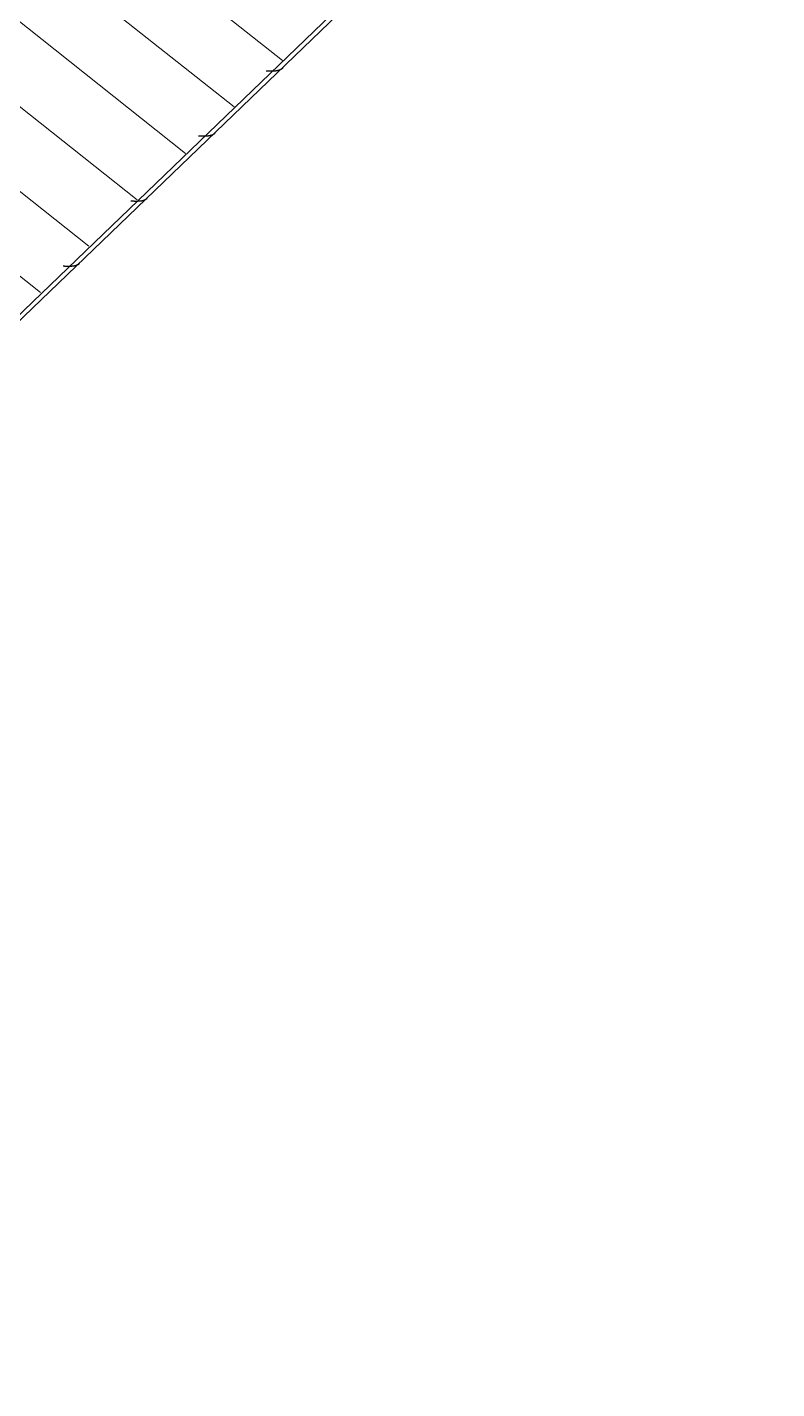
# Model space of a CAD drawing. Extents: x -9282 to 18119, y -11629 to 17404.
# Drawn here: x 1558.6 to 1643.3, y 3228.1 to 3381.8 of the extents above; entities that cross this region are included whole.
import ezdxf

# ---------------------------------------------------------------- set-up
doc = ezdxf.new("R2010")
doc.units = 0
doc.header["$LTSCALE"] = 30
doc.header["$MEASUREMENT"] = 0
doc.linetypes.add('EJEH$0$RLE-PROYECCION', pattern=[0.71438, 0.47625, -0.23813])
doc.layers.get('0').update_dxf_attribs({"linetype": 'CONTINUOUS'})
doc.layers.add('EJEH$0$RLA-ACHURADO', color=30, linetype='EJEH$0$RLE-PROYECCION', lineweight=15, transparency=0.7)
doc.layers.add('EJEH$0$RLA-CONTORNO', color=30, linetype='CONTINUOUS', lineweight=25)

# ---------------------------------------------------------------- blocks, each defined once
blk = doc.blocks.new('EJEH')
at = {"layer": 'EJEH$0$RLA-ACHURADO'}
h = blk.add_hatch(dxfattribs=at)
h.set_pattern_fill('RLE-ELEMENTOS METALICOS', color=256, angle=6.623, style=0, pattern_type=2)
h.set_pattern_definition([(141.623, (-89.674, -1990.712), (-4.656249, -5.87957), [])])
h.paths.add_polyline_path([(-1555.01, 786.89), (-1239.8, 1089.4), (-1239.82, 1103), (-1267.5, 1103), (-1596.27, 787), (-1571.91, 787)])
at = {"layer": 'EJEH$0$RLA-CONTORNO'}
for p, q in [((-1239.8, 1089.4), (-1554.42, 787)), ((-1553.7, 787), (-1239.8, 1088.71)), ((-1325.8, 1007.4), (-1325.83, 1007.4)), ((-1325.76, 1007.4), (-1325.8, 1007.4)), ((-1325.73, 1007.4), (-1325.76, 1007.4)), ((-1325.69, 1007.4), (-1325.73, 1007.4)), ((-1325.66, 1007.39), (-1325.69, 1007.4)), ((-1325.62, 1007.39), (-1325.66, 1007.39)), ((-1325.58, 1007.39), (-1325.62, 1007.39)), ((-1325.55, 1007.39), (-1325.58, 1007.39)), ((-1325.51, 1007.39), (-1325.55, 1007.39)), ((-1325.48, 1007.39), (-1325.51, 1007.39)), ((-1325.44, 1007.39), (-1325.48, 1007.39)), ((-1325.41, 1007.38), (-1325.44, 1007.39)), ((-1325.37, 1007.38), (-1325.41, 1007.38)), ((-1325.34, 1007.38), (-1325.37, 1007.38)), ((-1325.3, 1007.38), (-1325.34, 1007.38)), ((-1325.27, 1007.38), (-1325.3, 1007.38)), ((-1325.24, 1007.38), (-1325.27, 1007.38)), ((-1325.2, 1007.38), (-1325.24, 1007.38)), ((-1325.17, 1007.38), (-1325.2, 1007.38)), ((-1325.13, 1007.38), (-1325.17, 1007.38)), ((-1325.1, 1007.38), (-1325.13, 1007.38)), ((-1325.07, 1007.38), (-1325.1, 1007.38)), ((-1325.03, 1007.39), (-1325.07, 1007.38)), ((-1325, 1007.39), (-1325.03, 1007.39)), ((-1324.97, 1007.39), (-1325, 1007.39)), ((-1324.94, 1007.39), (-1324.97, 1007.39)), ((-1324.9, 1007.39), (-1324.94, 1007.39)), ((-1324.87, 1007.39), (-1324.9, 1007.39)), ((-1324.84, 1007.4), (-1324.87, 1007.39)), ((-1324.81, 1007.4), (-1324.84, 1007.4)), ((-1324.78, 1007.4), (-1324.81, 1007.4)), ((-1324.75, 1007.41), (-1324.78, 1007.4)), ((-1324.72, 1007.41), (-1324.75, 1007.41)), ((-1324.69, 1007.42), (-1324.72, 1007.41)), ((-1324.66, 1007.42), (-1324.69, 1007.42)), ((-1324.63, 1007.42), (-1324.66, 1007.42)), ((-1324.6, 1007.43), (-1324.63, 1007.42)), ((-1324.57, 1007.44), (-1324.6, 1007.43)), ((-1324.54, 1007.44), (-1324.57, 1007.44)), ((-1324.52, 1007.45), (-1324.54, 1007.44)), ((-1324.49, 1007.45), (-1324.52, 1007.45)), ((-1324.46, 1007.46), (-1324.49, 1007.45)), ((-1324.43, 1007.47), (-1324.46, 1007.46)), ((-1324.41, 1007.48), (-1324.43, 1007.47)), ((-1324.38, 1007.49), (-1324.41, 1007.48)), ((-1324.36, 1007.49), (-1324.38, 1007.49)), ((-1324.33, 1007.5), (-1324.36, 1007.49)), ((-1324.31, 1007.51), (-1324.33, 1007.5)), ((-1324.28, 1007.52), (-1324.31, 1007.51)), ((-1324.26, 1007.53), (-1324.28, 1007.52)), ((-1324.24, 1007.55), (-1324.26, 1007.53)), ((-1324.21, 1007.56), (-1324.24, 1007.55)), ((-1324.19, 1007.57), (-1324.21, 1007.56)), ((-1324.17, 1007.58), (-1324.19, 1007.57)), ((-1324.15, 1007.59), (-1324.17, 1007.58)), ((-1324.12, 1007.61), (-1324.15, 1007.59)), ((-1324.1, 1007.62), (-1324.12, 1007.61)), ((-1324.08, 1007.63), (-1324.1, 1007.62)), ((-1324.06, 1007.65), (-1324.08, 1007.63)), ((-1324.04, 1007.66), (-1324.06, 1007.65)), ((-1324.02, 1007.68), (-1324.04, 1007.66)), ((-1324, 1007.69), (-1324.02, 1007.68)), ((-1323.99, 1007.71), (-1324, 1007.69)), ((-1333.45, 1000.05), (-1333.48, 1000.05)), ((-1333.41, 1000.05), (-1333.45, 1000.05)), ((-1333.37, 1000.05), (-1333.41, 1000.05)), ((-1333.34, 1000.05), (-1333.37, 1000.05)), ((-1333.3, 1000.04), (-1333.34, 1000.05)), ((-1333.27, 1000.04), (-1333.3, 1000.04)), ((-1333.23, 1000.04), (-1333.27, 1000.04)), ((-1333.2, 1000.04), (-1333.23, 1000.04)), ((-1333.16, 1000.04), (-1333.2, 1000.04)), ((-1333.13, 1000.04), (-1333.16, 1000.04)), ((-1333.09, 1000.04), (-1333.13, 1000.04)), ((-1333.06, 1000.03), (-1333.09, 1000.04)), ((-1333.02, 1000.03), (-1333.06, 1000.03)), ((-1332.99, 1000.03), (-1333.02, 1000.03)), ((-1332.95, 1000.03), (-1332.99, 1000.03)), ((-1332.92, 1000.03), (-1332.95, 1000.03)), ((-1332.88, 1000.03), (-1332.92, 1000.03)), ((-1332.85, 1000.03), (-1332.88, 1000.03)), ((-1332.81, 1000.03), (-1332.85, 1000.03)), ((-1332.78, 1000.03), (-1332.81, 1000.03)), ((-1332.75, 1000.03), (-1332.78, 1000.03)), ((-1332.71, 1000.03), (-1332.75, 1000.03)), ((-1332.68, 1000.04), (-1332.71, 1000.03)), ((-1332.65, 1000.04), (-1332.68, 1000.04)), ((-1332.62, 1000.04), (-1332.65, 1000.04)), ((-1332.58, 1000.04), (-1332.62, 1000.04)), ((-1332.55, 1000.04), (-1332.58, 1000.04)), ((-1332.52, 1000.04), (-1332.55, 1000.04)), ((-1332.49, 1000.05), (-1332.52, 1000.04)), ((-1332.46, 1000.05), (-1332.49, 1000.05)), ((-1332.43, 1000.05), (-1332.46, 1000.05)), ((-1332.4, 1000.06), (-1332.43, 1000.05)), ((-1332.37, 1000.06), (-1332.4, 1000.06)), ((-1332.34, 1000.07), (-1332.37, 1000.06)), ((-1332.31, 1000.07), (-1332.34, 1000.07)), ((-1332.28, 1000.07), (-1332.31, 1000.07)), ((-1332.25, 1000.08), (-1332.28, 1000.07)), ((-1332.22, 1000.09), (-1332.25, 1000.08)), ((-1332.19, 1000.09), (-1332.22, 1000.09)), ((-1332.16, 1000.1), (-1332.19, 1000.09)), ((-1332.14, 1000.11), (-1332.16, 1000.1)), ((-1332.11, 1000.11), (-1332.14, 1000.11)), ((-1332.08, 1000.12), (-1332.11, 1000.11)), ((-1332.06, 1000.13), (-1332.08, 1000.12)), ((-1332.03, 1000.14), (-1332.06, 1000.13)), ((-1332, 1000.14), (-1332.03, 1000.14)), ((-1331.98, 1000.15), (-1332, 1000.14)), ((-1331.95, 1000.16), (-1331.98, 1000.15)), ((-1331.93, 1000.17), (-1331.95, 1000.16)), ((-1331.91, 1000.18), (-1331.93, 1000.17)), ((-1331.88, 1000.2), (-1331.91, 1000.18)), ((-1331.86, 1000.21), (-1331.88, 1000.2)), ((-1331.84, 1000.22), (-1331.86, 1000.21)), ((-1331.81, 1000.23), (-1331.84, 1000.22)), ((-1331.79, 1000.24), (-1331.81, 1000.23)), ((-1331.77, 1000.26), (-1331.79, 1000.24)), ((-1331.75, 1000.27), (-1331.77, 1000.26)), ((-1331.73, 1000.28), (-1331.75, 1000.27)), ((-1331.71, 1000.3), (-1331.73, 1000.28)), ((-1331.69, 1000.31), (-1331.71, 1000.3)), ((-1331.67, 1000.33), (-1331.69, 1000.31)), ((-1331.65, 1000.34), (-1331.67, 1000.33)), ((-1331.63, 1000.36), (-1331.65, 1000.34)), ((-1341.09, 992.7), (-1341.13, 992.7)), ((-1341.06, 992.7), (-1341.09, 992.7)), ((-1341.02, 992.7), (-1341.06, 992.7)), ((-1340.99, 992.7), (-1341.02, 992.7)), ((-1340.95, 992.69), (-1340.99, 992.7)), ((-1340.91, 992.69), (-1340.95, 992.69)), ((-1340.88, 992.69), (-1340.91, 992.69)), ((-1340.84, 992.69), (-1340.88, 992.69)), ((-1340.81, 992.69), (-1340.84, 992.69)), ((-1340.77, 992.69), (-1340.81, 992.69)), ((-1340.74, 992.69), (-1340.77, 992.69)), ((-1340.7, 992.68), (-1340.74, 992.69)), ((-1340.67, 992.68), (-1340.7, 992.68)), ((-1340.63, 992.68), (-1340.67, 992.68)), ((-1340.6, 992.68), (-1340.63, 992.68)), ((-1340.56, 992.68), (-1340.6, 992.68)), ((-1340.53, 992.68), (-1340.56, 992.68)), ((-1340.5, 992.68), (-1340.53, 992.68)), ((-1340.46, 992.68), (-1340.5, 992.68)), ((-1340.43, 992.68), (-1340.46, 992.68)), ((-1340.39, 992.68), (-1340.43, 992.68)), ((-1340.36, 992.68), (-1340.39, 992.68)), ((-1340.33, 992.69), (-1340.36, 992.68)), ((-1340.3, 992.69), (-1340.33, 992.69)), ((-1340.26, 992.69), (-1340.3, 992.69)), ((-1340.23, 992.69), (-1340.26, 992.69)), ((-1340.2, 992.69), (-1340.23, 992.69)), ((-1340.17, 992.69), (-1340.2, 992.69)), ((-1340.14, 992.7), (-1340.17, 992.69)), ((-1340.1, 992.7), (-1340.14, 992.7)), ((-1340.07, 992.7), (-1340.1, 992.7)), ((-1340.04, 992.71), (-1340.07, 992.7)), ((-1340.01, 992.71), (-1340.04, 992.71)), ((-1339.98, 992.72), (-1340.01, 992.71)), ((-1339.95, 992.72), (-1339.98, 992.72)), ((-1339.92, 992.72), (-1339.95, 992.72)), ((-1339.89, 992.73), (-1339.92, 992.72)), ((-1339.87, 992.74), (-1339.89, 992.73)), ((-1339.84, 992.74), (-1339.87, 992.74)), ((-1339.81, 992.75), (-1339.84, 992.74)), ((-1339.78, 992.76), (-1339.81, 992.75)), ((-1339.76, 992.76), (-1339.78, 992.76)), ((-1339.73, 992.77), (-1339.76, 992.76)), ((-1339.7, 992.78), (-1339.73, 992.77)), ((-1339.68, 992.79), (-1339.7, 992.78)), ((-1339.65, 992.79), (-1339.68, 992.79)), ((-1339.63, 992.8), (-1339.65, 992.79)), ((-1339.6, 992.81), (-1339.63, 992.8)), ((-1339.58, 992.82), (-1339.6, 992.81)), ((-1339.55, 992.83), (-1339.58, 992.82)), ((-1339.53, 992.85), (-1339.55, 992.83)), ((-1339.51, 992.86), (-1339.53, 992.85)), ((-1339.48, 992.87), (-1339.51, 992.86)), ((-1339.46, 992.88), (-1339.48, 992.87)), ((-1339.44, 992.89), (-1339.46, 992.88)), ((-1339.42, 992.91), (-1339.44, 992.89)), ((-1339.4, 992.92), (-1339.42, 992.91)), ((-1339.38, 992.93), (-1339.4, 992.92)), ((-1339.36, 992.95), (-1339.38, 992.93)), ((-1339.34, 992.96), (-1339.36, 992.95)), ((-1339.32, 992.98), (-1339.34, 992.96)), ((-1339.3, 992.99), (-1339.32, 992.98)), ((-1339.28, 993.01), (-1339.3, 992.99)), ((-1347.69, 985.36), (-1347.72, 985.35)), ((-1347.66, 985.36), (-1347.69, 985.36)), ((-1347.63, 985.37), (-1347.66, 985.36)), ((-1347.6, 985.37), (-1347.63, 985.37)), ((-1347.57, 985.37), (-1347.6, 985.37)), ((-1347.54, 985.38), (-1347.57, 985.37)), ((-1347.51, 985.39), (-1347.54, 985.38)), ((-1347.49, 985.39), (-1347.51, 985.39)), ((-1347.46, 985.4), (-1347.49, 985.39)), ((-1347.43, 985.41), (-1347.46, 985.4)), ((-1347.4, 985.41), (-1347.43, 985.41)), ((-1347.38, 985.42), (-1347.4, 985.41)), ((-1347.35, 985.43), (-1347.38, 985.42)), ((-1347.32, 985.44), (-1347.35, 985.43)), ((-1347.3, 985.44), (-1347.32, 985.44)), ((-1347.27, 985.45), (-1347.3, 985.44)), ((-1347.25, 985.46), (-1347.27, 985.45)), ((-1347.22, 985.47), (-1347.25, 985.46)), ((-1347.2, 985.48), (-1347.22, 985.47)), ((-1347.18, 985.5), (-1347.2, 985.48)), ((-1347.15, 985.51), (-1347.18, 985.5)), ((-1347.13, 985.52), (-1347.15, 985.51)), ((-1347.11, 985.53), (-1347.13, 985.52)), ((-1347.09, 985.54), (-1347.11, 985.53)), ((-1347.06, 985.56), (-1347.09, 985.54)), ((-1347.04, 985.57), (-1347.06, 985.56)), ((-1347.02, 985.58), (-1347.04, 985.57)), ((-1347, 985.6), (-1347.02, 985.58)), ((-1346.98, 985.61), (-1347, 985.6)), ((-1346.96, 985.63), (-1346.98, 985.61)), ((-1346.95, 985.64), (-1346.96, 985.63)), ((-1346.93, 985.66), (-1346.95, 985.64)), ((-1348.74, 985.35), (-1348.77, 985.35)), ((-1348.7, 985.35), (-1348.74, 985.35)), ((-1348.67, 985.35), (-1348.7, 985.35)), ((-1348.63, 985.35), (-1348.67, 985.35)), ((-1348.6, 985.34), (-1348.63, 985.35)), ((-1348.56, 985.34), (-1348.6, 985.34)), ((-1348.53, 985.34), (-1348.56, 985.34)), ((-1348.49, 985.34), (-1348.53, 985.34)), ((-1348.45, 985.34), (-1348.49, 985.34)), ((-1348.42, 985.34), (-1348.45, 985.34)), ((-1348.38, 985.34), (-1348.42, 985.34)), ((-1348.35, 985.33), (-1348.38, 985.34)), ((-1348.31, 985.33), (-1348.35, 985.33)), ((-1348.28, 985.33), (-1348.31, 985.33)), ((-1348.25, 985.33), (-1348.28, 985.33)), ((-1348.21, 985.33), (-1348.25, 985.33)), ((-1348.18, 985.33), (-1348.21, 985.33)), ((-1348.14, 985.33), (-1348.18, 985.33)), ((-1348.11, 985.33), (-1348.14, 985.33)), ((-1348.08, 985.33), (-1348.11, 985.33)), ((-1348.04, 985.33), (-1348.08, 985.33)), ((-1348.01, 985.33), (-1348.04, 985.33)), ((-1347.98, 985.34), (-1348.01, 985.33)), ((-1347.94, 985.34), (-1347.98, 985.34)), ((-1347.91, 985.34), (-1347.94, 985.34)), ((-1347.88, 985.34), (-1347.91, 985.34)), ((-1347.85, 985.34), (-1347.88, 985.34)), ((-1347.81, 985.34), (-1347.85, 985.34)), ((-1347.78, 985.35), (-1347.81, 985.34)), ((-1347.75, 985.35), (-1347.78, 985.35)), ((-1347.72, 985.35), (-1347.75, 985.35))]:
    blk.add_line(p, q, dxfattribs=at)

msp = doc.modelspace()

# ---------------------------------------------------------------- block references
msp.add_blockref('EJEH', (2911.44, 2369.47))

doc.saveas('drawing.dxf')
